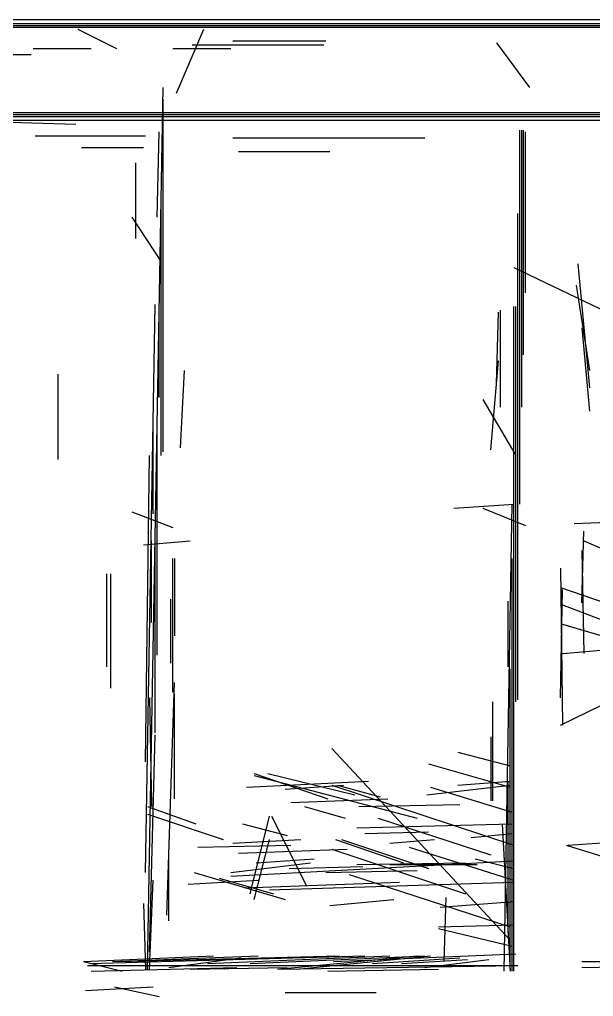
# Model space of a CAD drawing. Header units: metres. Extents: x 0.1 to 46.8, y -33.1 to 0.
# Drawn here: x 13.87 to 16.83, y -11.93 to -6.89 of the extents above; entities that cross this region are included whole.
import ezdxf

# ---------------------------------------------------------------- set-up
doc = ezdxf.new("R2010")
doc.units = ezdxf.units.M
doc.layers.add('Lines', color=7, linetype='Continuous')
doc.layers.add('Walls', color=2, linetype='Continuous')

msp = doc.modelspace()

# ---------------------------------------------------------------- linework, layer by layer
at = {"layer": 'Lines'}
for p, q in [((13.17, -6.89), (23.08, -6.89)), ((5.47, -6.93), (39.56, -6.93)), ((8.12, -6.92), (24.05, -6.92)), ((11.6, -6.91), (23.31, -6.91)), ((14.17, -6.94), (14.37, -7.04)), ((14.68, -7.27), (14.82, -6.94)), ((14.97, -7), (15.45, -7)), ((13.94, -7.04), (14.24, -7.04)), ((14.66, -7.04), (14.96, -7.04)), ((14.76, -7.02), (15.44, -7.02)), ((16.33, -7.01), (16.5, -7.24)), ((13.61, -7.07), (13.93, -7.07)), ((14.53, -11.79), (14.61, -7.24)), ((14.61, -9.12), (14.61, -7.3)), ((11.32, -7.39), (23.49, -7.39)), ((11.89, -7.38), (23.13, -7.38)), ((13.7, -7.37), (23.03, -7.37)), ((5.45, -7.41), (19.71, -7.41)), ((13.82, -7.42), (14.16, -7.43)), ((13.95, -7.49), (14.52, -7.49)), ((14.58, -7.91), (14.59, -7.47)), ((14.97, -7.5), (15.96, -7.5)), ((16.45, -9.39), (16.45, -7.46)), ((16.46, -8.89), (16.46, -7.46)), ((16.47, -8.62), (16.47, -7.46)), ((16.48, -8.3), (16.48, -7.47)), ((14.19, -7.55), (14.51, -7.55)), ((15, -7.57), (15.47, -7.57)), ((14.47, -8.02), (14.47, -7.63)), ((14.45, -7.91), (14.6, -8.14)), ((14.6, -9.14), (14.6, -7.87)), ((16.44, -10.4), (16.44, -7.89)), ((16.75, -8.15), (16.81, -8.79)), ((16.42, -8.17), (16.9, -8.4)), ((16.74, -8.26), (16.81, -8.7)), ((14.52, -11.29), (14.57, -8.36)), ((16.33, -8.77), (16.34, -8.4)), ((16.35, -8.89), (16.35, -8.39)), ((16.42, -11.8), (16.42, -8.37)), ((16.43, -10.41), (16.43, -8.37)), ((14.59, -8.84), (14.59, -8.44)), ((16.77, -8.48), (16.81, -8.91)), ((16.3, -9.11), (16.34, -8.65)), ((14.7, -9.1), (14.72, -8.7)), ((14.07, -9.16), (14.07, -8.72)), ((16.26, -8.85), (16.43, -9.14)), ((14.56, -9.44), (14.56, -9.01)), ((14.58, -10.17), (14.58, -9.01)), ((14.52, -10.72), (14.54, -9.14)), ((16.11, -9.41), (16.42, -9.39)), ((16.26, -9.41), (16.48, -9.5)), ((16.37, -11.8), (16.41, -9.39)), ((14.45, -9.43), (14.66, -9.51)), ((16.73, -9.49), (16.96, -9.48)), ((16.77, -9.9), (16.78, -9.53)), ((14.51, -9.6), (14.75, -9.58)), ((14.55, -10), (14.55, -9.58)), ((14.57, -10.57), (14.57, -9.59)), ((16.78, -9.58), (17.28, -9.79)), ((14.66, -10.36), (14.66, -9.67)), ((14.67, -9.67), (14.67, -10.07)), ((16.41, -11.8), (16.41, -9.67)), ((16.77, -9.63), (16.78, -10.16)), ((16.66, -9.72), (16.67, -10.53)), ((14.32, -10.23), (14.32, -9.75)), ((14.34, -10.34), (14.34, -9.75)), ((16.66, -9.82), (16.89, -9.9)), ((16.66, -10.39), (16.67, -9.83)), ((14.65, -10.21), (14.65, -9.88)), ((16.39, -10.23), (16.39, -9.89)), ((16.67, -9.91), (16.91, -10)), ((16.67, -10.01), (16.91, -10.08)), ((16.67, -10.16), (16.91, -10.14)), ((16.4, -11.79), (16.4, -10.24)), ((14.63, -11.51), (14.67, -10.31)), ((14.67, -10.91), (14.67, -10.37)), ((16.66, -10.53), (17.03, -10.35)), ((14.54, -10.39), (14.55, -10.95)), ((16.31, -10.41), (16.31, -10.92)), ((14.54, -11.7), (14.57, -10.58)), ((16.3, -10.59), (16.3, -10.92)), ((15.48, -10.65), (16.4, -11.64)), ((16.13, -10.67), (16.4, -10.74)), ((15.98, -10.73), (16.4, -10.85)), ((15.08, -10.78), (15.46, -10.91)), ((15.15, -10.78), (15.6, -10.89)), ((15.04, -10.85), (15.67, -10.82)), ((15.08, -10.79), (15.92, -11.01)), ((16.13, -10.84), (16.4, -10.82)), ((16.39, -11.6), (16.39, -10.82)), ((15.24, -10.86), (15.54, -10.84)), ((15.48, -10.84), (16.42, -11.15)), ((15.51, -10.84), (15.73, -10.9)), ((15.97, -10.89), (16.4, -10.84)), ((15.99, -10.85), (16.41, -10.98)), ((15.27, -10.93), (15.77, -10.91)), ((14.53, -10.95), (14.78, -11.04)), ((15.34, -10.95), (15.55, -11.01)), ((15.62, -10.95), (16.14, -10.94)), ((14.53, -10.99), (14.92, -11.12)), ((15.06, -11.4), (15.16, -11)), ((15.17, -11), (15.35, -11.36)), ((15.72, -11.01), (16.3, -11.2)), ((15.02, -11.04), (15.25, -11.1)), ((15.61, -11.06), (16.41, -11.04)), ((15.65, -11.09), (15.98, -11.08)), ((16.36, -11.04), (16.4, -11.8)), ((14.97, -11.14), (15.32, -11.12)), ((15.08, -11.43), (15.16, -11.12)), ((15.5, -11.12), (15.85, -11.24)), ((15.53, -11.12), (15.98, -11.27)), ((15.78, -11.14), (16.01, -11.12)), ((16.2, -11.11), (16.41, -11.09)), ((16.7, -11.15), (16.98, -11.13)), ((14.79, -11.16), (15.27, -11.15)), ((15, -11.19), (15.56, -11.17)), ((15.48, -11.17), (16.17, -11.4)), ((15.88, -11.16), (16.42, -11.33)), ((16.69, -11.15), (16.95, -11.23)), ((14.64, -11.54), (14.64, -11.19)), ((14.96, -11.31), (16.42, -11.23)), ((15.09, -11.24), (15.39, -11.22)), ((16.22, -11.22), (16.42, -11.27)), ((14.96, -11.29), (15.37, -11.24)), ((15.26, -11.27), (15.64, -11.26)), ((15.45, -11.29), (15.92, -11.28)), ((15.61, -11.25), (16.17, -11.24)), ((15.78, -11.25), (16.23, -11.25)), ((14.54, -11.79), (14.56, -11.33)), ((14.74, -11.35), (15.1, -11.33)), ((14.77, -11.29), (15.24, -11.43)), ((14.9, -11.32), (15.18, -11.4)), ((15.57, -11.3), (16.4, -11.57)), ((15.03, -11.37), (15.83, -11.34)), ((15.16, -11.38), (16.42, -11.34)), ((15.47, -11.46), (15.8, -11.43)), ((16.04, -11.47), (16.42, -11.44)), ((16.06, -11.75), (16.07, -11.42)), ((14.51, -11.45), (14.52, -11.79)), ((16.03, -11.57), (16.42, -11.56)), ((16.03, -11.58), (16.41, -11.67)), ((14.2, -11.75), (14.87, -11.72)), ((14.23, -11.76), (15.65, -11.72)), ((14.35, -11.75), (15.1, -11.72)), ((14.38, -11.75), (15.52, -11.72)), ((14.64, -11.78), (15.01, -11.73)), ((14.84, -11.76), (15.78, -11.72)), ((15.06, -11.76), (15.96, -11.72)), ((15.2, -11.79), (15.92, -11.72)), ((15.3, -11.79), (15.99, -11.72)), ((15.49, -11.75), (16.43, -11.71)), ((15.69, -11.76), (16.14, -11.73)), ((15.84, -11.76), (16.18, -11.74)), ((15.96, -11.78), (16.29, -11.74)), ((16.77, -11.78), (19.85, -11.73)), ((14.2, -11.75), (14.4, -11.8)), ((14.22, -11.77), (16.44, -11.77)), ((14.24, -11.8), (14.99, -11.78)), ((14.75, -11.79), (15.25, -11.78)), ((15.2, -11.79), (16.44, -11.77)), ((15.46, -11.8), (16.03, -11.79)), ((16.77, -11.75), (19.23, -11.75)), ((14.21, -11.9), (14.56, -11.88)), ((14.36, -11.88), (14.59, -11.93)), ((15.24, -11.91), (15.71, -11.91))]:
    msp.add_line(p, q, dxfattribs=at)
at = {"layer": 'Walls'}
for p, q in [((13.17, -6.89), (23.08, -6.89)), ((13.17, -6.89), (23.08, -6.89)), ((13.17, -6.89), (23.08, -6.89)), ((13.17, -6.89), (23.08, -6.89)), ((13.17, -6.89), (23.08, -6.89)), ((13.17, -6.89), (23.08, -6.89)), ((13.17, -6.89), (23.08, -6.89)), ((13.17, -6.89), (23.08, -6.89)), ((5.47, -6.93), (39.56, -6.93)), ((11.6, -6.91), (23.31, -6.91)), ((11.6, -6.91), (23.31, -6.91)), ((11.6, -6.91), (23.31, -6.91)), ((11.6, -6.91), (23.31, -6.91)), ((11.6, -6.91), (23.31, -6.91)), ((11.6, -6.91), (23.31, -6.91)), ((14.76, -7.02), (15.44, -7.02)), ((14.53, -11.79), (14.61, -7.24)), ((14.53, -11.79), (14.61, -7.24)), ((14.53, -11.79), (14.61, -7.24)), ((14.53, -11.79), (14.61, -7.24)), ((14.53, -11.79), (14.61, -7.24)), ((14.61, -9.12), (14.61, -7.3)), ((11.32, -7.39), (23.49, -7.39)), ((11.32, -7.39), (23.49, -7.39)), ((11.32, -7.39), (23.49, -7.39)), ((11.32, -7.39), (23.49, -7.39)), ((11.89, -7.38), (23.13, -7.38)), ((11.89, -7.38), (23.13, -7.38)), ((11.89, -7.38), (23.13, -7.38)), ((11.89, -7.38), (23.13, -7.38)), ((11.89, -7.38), (23.13, -7.38)), ((11.89, -7.38), (23.13, -7.38)), ((13.7, -7.37), (23.03, -7.37)), ((13.7, -7.37), (23.03, -7.37)), ((13.7, -7.37), (23.03, -7.37)), ((13.7, -7.37), (23.03, -7.37)), ((13.7, -7.37), (23.03, -7.37)), ((13.7, -7.37), (23.03, -7.37)), ((5.45, -7.41), (19.71, -7.41)), ((5.45, -7.41), (19.71, -7.41)), ((5.45, -7.41), (19.71, -7.41)), ((5.45, -7.41), (19.71, -7.41)), ((5.45, -7.41), (19.71, -7.41)), ((5.45, -7.41), (19.71, -7.41)), ((14.97, -7.5), (15.96, -7.5)), ((16.45, -9.39), (16.45, -7.46)), ((16.45, -9.39), (16.45, -7.46)), ((16.45, -9.39), (16.45, -7.46)), ((16.45, -9.39), (16.45, -7.46)), ((16.45, -9.39), (16.45, -7.46)), ((16.45, -9.39), (16.45, -7.46)), ((16.45, -9.39), (16.45, -7.46)), ((16.45, -9.39), (16.45, -7.46)), ((16.45, -9.39), (16.45, -7.46)), ((16.45, -9.39), (16.45, -7.46)), ((16.45, -9.39), (16.45, -7.46)), ((16.46, -8.89), (16.46, -7.46)), ((16.46, -8.89), (16.46, -7.46)), ((16.46, -8.89), (16.46, -7.46)), ((16.46, -8.89), (16.46, -7.46)), ((16.46, -8.89), (16.46, -7.46)), ((16.46, -8.89), (16.46, -7.46)), ((16.46, -8.89), (16.46, -7.46)), ((16.46, -8.89), (16.46, -7.46)), ((16.47, -8.62), (16.47, -7.46)), ((16.47, -8.62), (16.47, -7.46)), ((16.47, -8.62), (16.47, -7.46)), ((16.47, -8.62), (16.47, -7.46)), ((16.47, -8.62), (16.47, -7.46)), ((16.47, -8.62), (16.47, -7.46)), ((16.47, -8.62), (16.47, -7.46)), ((16.48, -8.3), (16.48, -7.47)), ((16.48, -8.3), (16.48, -7.47)), ((16.48, -8.3), (16.48, -7.47)), ((16.48, -8.3), (16.48, -7.47)), ((16.48, -8.3), (16.48, -7.47)), ((16.48, -8.3), (16.48, -7.47)), ((16.48, -8.3), (16.48, -7.47)), ((16.48, -8.3), (16.48, -7.47)), ((14.6, -9.14), (14.6, -7.87)), ((16.44, -10.4), (16.44, -7.89)), ((16.44, -10.4), (16.44, -7.89)), ((16.44, -10.4), (16.44, -7.89)), ((16.44, -10.4), (16.44, -7.89)), ((16.44, -10.4), (16.44, -7.89)), ((16.44, -10.4), (16.44, -7.89)), ((16.44, -10.4), (16.44, -7.89)), ((16.75, -8.15), (16.81, -8.79)), ((16.75, -8.15), (16.81, -8.79)), ((16.75, -8.15), (16.81, -8.79)), ((16.75, -8.15), (16.81, -8.79)), ((16.75, -8.15), (16.81, -8.79)), ((16.75, -8.15), (16.81, -8.79)), ((16.75, -8.15), (16.81, -8.79)), ((16.75, -8.15), (16.81, -8.79)), ((16.75, -8.15), (16.81, -8.79)), ((16.75, -8.15), (16.81, -8.79)), ((16.75, -8.15), (16.81, -8.79)), ((14.52, -11.29), (14.57, -8.36)), ((14.52, -11.29), (14.57, -8.36)), ((14.52, -11.29), (14.57, -8.36)), ((14.52, -11.29), (14.57, -8.36)), ((14.52, -11.29), (14.57, -8.36)), ((16.35, -8.89), (16.35, -8.39)), ((16.35, -8.89), (16.35, -8.39)), ((16.35, -8.89), (16.35, -8.39)), ((16.35, -8.89), (16.35, -8.39)), ((16.35, -8.89), (16.35, -8.39)), ((16.35, -8.89), (16.35, -8.39)), ((16.35, -8.89), (16.35, -8.39)), ((16.35, -8.89), (16.35, -8.39)), ((16.35, -8.89), (16.35, -8.39)), ((16.42, -11.8), (16.42, -8.37)), ((16.42, -11.8), (16.42, -8.37)), ((16.42, -11.8), (16.42, -8.37)), ((16.42, -11.8), (16.42, -8.37)), ((16.42, -11.8), (16.42, -8.37)), ((16.42, -11.8), (16.42, -8.37)), ((16.42, -11.8), (16.42, -8.37)), ((16.42, -11.8), (16.42, -8.37)), ((16.42, -11.8), (16.42, -8.37)), ((16.42, -11.8), (16.42, -8.37)), ((16.42, -11.8), (16.42, -8.37)), ((16.43, -10.41), (16.43, -8.37)), ((16.43, -10.41), (16.43, -8.37)), ((16.43, -10.41), (16.43, -8.37)), ((16.43, -10.41), (16.43, -8.37)), ((16.43, -10.41), (16.43, -8.37)), ((16.43, -10.41), (16.43, -8.37)), ((16.43, -10.41), (16.43, -8.37)), ((16.43, -10.41), (16.43, -8.37)), ((16.43, -10.41), (16.43, -8.37)), ((14.58, -10.17), (14.58, -9.01)), ((14.58, -10.17), (14.58, -9.01)), ((14.58, -10.17), (14.58, -9.01)), ((14.58, -10.17), (14.58, -9.01)), ((14.58, -10.17), (14.58, -9.01)), ((14.52, -10.72), (14.54, -9.14)), ((14.52, -10.72), (14.54, -9.14)), ((14.52, -10.72), (14.54, -9.14)), ((14.52, -10.72), (14.54, -9.14)), ((14.52, -10.72), (14.54, -9.14)), ((14.52, -10.72), (14.54, -9.14)), ((14.52, -10.72), (14.54, -9.14)), ((16.37, -11.8), (16.41, -9.39)), ((16.37, -11.8), (16.41, -9.39)), ((16.37, -11.8), (16.41, -9.39)), ((16.37, -11.8), (16.41, -9.39)), ((16.37, -11.8), (16.41, -9.39)), ((16.37, -11.8), (16.41, -9.39)), ((16.37, -11.8), (16.41, -9.39)), ((16.37, -11.8), (16.41, -9.39)), ((16.37, -11.8), (16.41, -9.39)), ((16.37, -11.8), (16.41, -9.39)), ((14.57, -10.57), (14.57, -9.59)), ((14.57, -10.57), (14.57, -9.59)), ((14.57, -10.57), (14.57, -9.59)), ((14.57, -10.57), (14.57, -9.59)), ((14.57, -10.57), (14.57, -9.59)), ((14.57, -10.57), (14.57, -9.59)), ((14.57, -10.57), (14.57, -9.59)), ((14.66, -10.36), (14.66, -9.67)), ((14.66, -10.36), (14.66, -9.67)), ((14.66, -10.36), (14.66, -9.67)), ((14.66, -10.36), (14.66, -9.67)), ((14.66, -10.36), (14.66, -9.67)), ((14.66, -10.36), (14.66, -9.67)), ((14.66, -10.36), (14.66, -9.67)), ((16.41, -11.8), (16.41, -9.67)), ((16.41, -11.8), (16.41, -9.67)), ((16.41, -11.8), (16.41, -9.67)), ((16.41, -11.8), (16.41, -9.67)), ((16.41, -11.8), (16.41, -9.67)), ((16.41, -11.8), (16.41, -9.67)), ((16.41, -11.8), (16.41, -9.67)), ((16.41, -11.8), (16.41, -9.67)), ((16.41, -11.8), (16.41, -9.67)), ((16.41, -11.8), (16.41, -9.67)), ((16.77, -9.63), (16.78, -10.16)), ((16.77, -9.63), (16.78, -10.16)), ((16.77, -9.63), (16.78, -10.16)), ((16.77, -9.63), (16.78, -10.16)), ((16.77, -9.63), (16.78, -10.16)), ((16.77, -9.63), (16.78, -10.16)), ((16.77, -9.63), (16.78, -10.16)), ((16.77, -9.63), (16.78, -10.16)), ((16.77, -9.63), (16.78, -10.16)), ((16.66, -9.72), (16.67, -10.53)), ((16.66, -9.72), (16.67, -10.53)), ((16.66, -9.72), (16.67, -10.53)), ((16.66, -9.72), (16.67, -10.53)), ((16.66, -9.72), (16.67, -10.53)), ((16.66, -9.72), (16.67, -10.53)), ((16.66, -9.72), (16.67, -10.53)), ((16.66, -9.72), (16.67, -10.53)), ((16.66, -9.72), (16.67, -10.53)), ((16.66, -9.72), (16.67, -10.53)), ((14.34, -10.34), (14.34, -9.75)), ((14.34, -10.34), (14.34, -9.75)), ((14.34, -10.34), (14.34, -9.75)), ((14.34, -10.34), (14.34, -9.75)), ((14.34, -10.34), (14.34, -9.75)), ((14.34, -10.34), (14.34, -9.75)), ((14.34, -10.34), (14.34, -9.75)), ((14.34, -10.34), (14.34, -9.75)), ((14.34, -10.34), (14.34, -9.75)), ((14.34, -10.34), (14.34, -9.75)), ((14.34, -10.34), (14.34, -9.75)), ((16.66, -10.39), (16.67, -9.83)), ((16.66, -10.39), (16.67, -9.83)), ((16.66, -10.39), (16.67, -9.83)), ((16.66, -10.39), (16.67, -9.83)), ((16.66, -10.39), (16.67, -9.83)), ((16.66, -10.39), (16.67, -9.83)), ((16.66, -10.39), (16.67, -9.83)), ((16.66, -10.39), (16.67, -9.83)), ((16.66, -10.39), (16.67, -9.83)), ((16.66, -10.39), (16.67, -9.83)), ((16.4, -11.79), (16.4, -10.24)), ((16.4, -11.79), (16.4, -10.24)), ((16.4, -11.79), (16.4, -10.24)), ((16.4, -11.79), (16.4, -10.24)), ((16.4, -11.79), (16.4, -10.24)), ((16.4, -11.79), (16.4, -10.24)), ((16.4, -11.79), (16.4, -10.24)), ((16.4, -11.79), (16.4, -10.24)), ((16.4, -11.79), (16.4, -10.24)), ((14.63, -11.51), (14.67, -10.31)), ((14.63, -11.51), (14.67, -10.31)), ((14.63, -11.51), (14.67, -10.31)), ((14.67, -10.91), (14.67, -10.37)), ((14.67, -10.91), (14.67, -10.37)), ((14.67, -10.91), (14.67, -10.37)), ((14.67, -10.91), (14.67, -10.37)), ((14.67, -10.91), (14.67, -10.37)), ((14.67, -10.91), (14.67, -10.37)), ((14.54, -10.39), (14.55, -10.95)), ((14.54, -10.39), (14.55, -10.95)), ((14.54, -10.39), (14.55, -10.95)), ((14.54, -10.39), (14.55, -10.95)), ((14.54, -10.39), (14.55, -10.95)), ((14.54, -10.39), (14.55, -10.95)), ((16.31, -10.41), (16.31, -10.92)), ((16.31, -10.41), (16.31, -10.92)), ((16.31, -10.41), (16.31, -10.92)), ((16.31, -10.41), (16.31, -10.92)), ((16.31, -10.41), (16.31, -10.92)), ((16.31, -10.41), (16.31, -10.92)), ((16.31, -10.41), (16.31, -10.92)), ((16.31, -10.41), (16.31, -10.92)), ((16.31, -10.41), (16.31, -10.92)), ((16.31, -10.41), (16.31, -10.92)), ((14.54, -11.7), (14.57, -10.58)), ((14.54, -11.7), (14.57, -10.58)), ((14.54, -11.7), (14.57, -10.58)), ((15.04, -10.85), (15.67, -10.82)), ((15.04, -10.85), (15.67, -10.82)), ((15.04, -10.85), (15.67, -10.82)), ((15.04, -10.85), (15.67, -10.82)), ((15.04, -10.85), (15.67, -10.82)), ((15.04, -10.85), (15.67, -10.82)), ((15.04, -10.85), (15.67, -10.82)), ((15.04, -10.85), (15.67, -10.82)), ((15.08, -10.79), (15.92, -11.01)), ((15.08, -10.79), (15.92, -11.01)), ((15.08, -10.79), (15.92, -11.01)), ((15.08, -10.79), (15.92, -11.01)), ((15.08, -10.79), (15.92, -11.01)), ((16.39, -11.6), (16.39, -10.82)), ((16.39, -11.6), (16.39, -10.82)), ((16.39, -11.6), (16.39, -10.82)), ((16.39, -11.6), (16.39, -10.82)), ((16.39, -11.6), (16.39, -10.82)), ((16.39, -11.6), (16.39, -10.82)), ((16.39, -11.6), (16.39, -10.82)), ((16.39, -11.6), (16.39, -10.82)), ((15.48, -10.84), (16.42, -11.15)), ((15.48, -10.84), (16.42, -11.15)), ((15.48, -10.84), (16.42, -11.15)), ((15.48, -10.84), (16.42, -11.15)), ((15.27, -10.93), (15.77, -10.91)), ((15.27, -10.93), (15.77, -10.91)), ((15.27, -10.93), (15.77, -10.91)), ((15.27, -10.93), (15.77, -10.91)), ((15.27, -10.93), (15.77, -10.91)), ((15.27, -10.93), (15.77, -10.91)), ((15.27, -10.93), (15.77, -10.91)), ((15.27, -10.93), (15.77, -10.91)), ((15.62, -10.95), (16.14, -10.94)), ((15.62, -10.95), (16.14, -10.94)), ((15.62, -10.95), (16.14, -10.94)), ((15.62, -10.95), (16.14, -10.94)), ((15.62, -10.95), (16.14, -10.94)), ((15.62, -10.95), (16.14, -10.94)), ((15.62, -10.95), (16.14, -10.94)), ((15.62, -10.95), (16.14, -10.94)), ((15.62, -10.95), (16.14, -10.94)), ((15.72, -11.01), (16.3, -11.2)), ((15.72, -11.01), (16.3, -11.2)), ((15.72, -11.01), (16.3, -11.2)), ((15.72, -11.01), (16.3, -11.2)), ((15.61, -11.06), (16.41, -11.04)), ((15.61, -11.06), (16.41, -11.04)), ((15.61, -11.06), (16.41, -11.04)), ((15.61, -11.06), (16.41, -11.04)), ((15.61, -11.06), (16.41, -11.04)), ((15.61, -11.06), (16.41, -11.04)), ((15.61, -11.06), (16.41, -11.04)), ((15.61, -11.06), (16.41, -11.04)), ((15.61, -11.06), (16.41, -11.04)), ((15.61, -11.06), (16.41, -11.04)), ((15.61, -11.06), (16.41, -11.04)), ((15.61, -11.06), (16.41, -11.04)), ((16.36, -11.04), (16.4, -11.8)), ((16.36, -11.04), (16.4, -11.8)), ((16.36, -11.04), (16.4, -11.8)), ((16.36, -11.04), (16.4, -11.8)), ((16.36, -11.04), (16.4, -11.8)), ((16.36, -11.04), (16.4, -11.8)), ((15, -11.19), (15.56, -11.17)), ((15, -11.19), (15.56, -11.17)), ((15, -11.19), (15.56, -11.17)), ((15, -11.19), (15.56, -11.17)), ((15, -11.19), (15.56, -11.17)), ((15, -11.19), (15.56, -11.17)), ((15, -11.19), (15.56, -11.17)), ((15, -11.19), (15.56, -11.17)), ((15, -11.19), (15.56, -11.17)), ((15, -11.19), (15.56, -11.17)), ((15, -11.19), (15.56, -11.17)), ((15, -11.19), (15.56, -11.17)), ((15, -11.19), (15.56, -11.17)), ((15, -11.19), (15.56, -11.17)), ((15, -11.19), (15.56, -11.17)), ((15, -11.19), (15.56, -11.17)), ((15, -11.19), (15.56, -11.17)), ((15, -11.19), (15.56, -11.17)), ((15.48, -11.17), (16.17, -11.4)), ((15.48, -11.17), (16.17, -11.4)), ((15.48, -11.17), (16.17, -11.4)), ((15.48, -11.17), (16.17, -11.4)), ((15.48, -11.17), (16.17, -11.4)), ((15.88, -11.16), (16.42, -11.33)), ((15.88, -11.16), (16.42, -11.33)), ((15.88, -11.16), (16.42, -11.33)), ((15.88, -11.16), (16.42, -11.33)), ((15.88, -11.16), (16.42, -11.33)), ((14.96, -11.31), (16.42, -11.23)), ((14.96, -11.31), (16.42, -11.23)), ((14.96, -11.31), (16.42, -11.23)), ((14.96, -11.31), (16.42, -11.23)), ((14.96, -11.31), (16.42, -11.23)), ((14.96, -11.31), (16.42, -11.23)), ((14.96, -11.31), (16.42, -11.23)), ((14.96, -11.31), (16.42, -11.23)), ((14.96, -11.31), (16.42, -11.23)), ((14.96, -11.31), (16.42, -11.23)), ((14.96, -11.31), (16.42, -11.23)), ((14.96, -11.31), (16.42, -11.23)), ((14.96, -11.31), (16.42, -11.23)), ((14.96, -11.31), (16.42, -11.23)), ((14.96, -11.31), (16.42, -11.23)), ((15.61, -11.25), (16.17, -11.24)), ((15.61, -11.25), (16.17, -11.24)), ((15.61, -11.25), (16.17, -11.24)), ((15.61, -11.25), (16.17, -11.24)), ((15.61, -11.25), (16.17, -11.24)), ((15.61, -11.25), (16.17, -11.24)), ((15.61, -11.25), (16.17, -11.24)), ((15.61, -11.25), (16.17, -11.24)), ((15.61, -11.25), (16.17, -11.24)), ((15.61, -11.25), (16.17, -11.24)), ((15.61, -11.25), (16.17, -11.24)), ((15.61, -11.25), (16.17, -11.24)), ((15.61, -11.25), (16.17, -11.24)), ((15.61, -11.25), (16.17, -11.24)), ((15.61, -11.25), (16.17, -11.24)), ((15.61, -11.25), (16.17, -11.24)), ((15.57, -11.3), (16.4, -11.57)), ((15.57, -11.3), (16.4, -11.57)), ((15.57, -11.3), (16.4, -11.57)), ((15.57, -11.3), (16.4, -11.57)), ((15.57, -11.3), (16.4, -11.57)), ((15.03, -11.37), (15.83, -11.34)), ((15.03, -11.37), (15.83, -11.34)), ((15.03, -11.37), (15.83, -11.34)), ((15.03, -11.37), (15.83, -11.34)), ((15.03, -11.37), (15.83, -11.34)), ((15.03, -11.37), (15.83, -11.34)), ((15.03, -11.37), (15.83, -11.34)), ((15.03, -11.37), (15.83, -11.34)), ((15.03, -11.37), (15.83, -11.34)), ((15.03, -11.37), (15.83, -11.34)), ((15.03, -11.37), (15.83, -11.34)), ((15.03, -11.37), (15.83, -11.34)), ((15.03, -11.37), (15.83, -11.34)), ((15.03, -11.37), (15.83, -11.34)), ((15.03, -11.37), (15.83, -11.34)), ((15.03, -11.37), (15.83, -11.34)), ((15.03, -11.37), (15.83, -11.34)), ((15.03, -11.37), (15.83, -11.34)), ((15.03, -11.37), (15.83, -11.34)), ((15.16, -11.38), (16.42, -11.34)), ((15.16, -11.38), (16.42, -11.34)), ((15.16, -11.38), (16.42, -11.34)), ((15.16, -11.38), (16.42, -11.34)), ((15.16, -11.38), (16.42, -11.34)), ((15.16, -11.38), (16.42, -11.34)), ((15.16, -11.38), (16.42, -11.34)), ((15.16, -11.38), (16.42, -11.34)), ((15.16, -11.38), (16.42, -11.34)), ((15.16, -11.38), (16.42, -11.34)), ((15.16, -11.38), (16.42, -11.34)), ((15.16, -11.38), (16.42, -11.34)), ((15.16, -11.38), (16.42, -11.34)), ((15.16, -11.38), (16.42, -11.34)), ((15.16, -11.38), (16.42, -11.34)), ((14.2, -11.75), (14.87, -11.72)), ((14.2, -11.75), (14.87, -11.72)), ((14.2, -11.75), (14.87, -11.72)), ((14.2, -11.75), (14.87, -11.72)), ((14.2, -11.75), (14.87, -11.72)), ((14.2, -11.75), (14.87, -11.72)), ((14.2, -11.75), (14.87, -11.72)), ((14.23, -11.76), (15.65, -11.72)), ((14.23, -11.76), (15.65, -11.72)), ((14.23, -11.76), (15.65, -11.72)), ((14.23, -11.76), (15.65, -11.72)), ((14.23, -11.76), (15.65, -11.72)), ((14.23, -11.76), (15.65, -11.72)), ((14.23, -11.76), (15.65, -11.72)), ((14.23, -11.76), (15.65, -11.72)), ((14.23, -11.76), (15.65, -11.72)), ((14.23, -11.76), (15.65, -11.72)), ((14.23, -11.76), (15.65, -11.72)), ((14.35, -11.75), (15.1, -11.72)), ((14.35, -11.75), (15.1, -11.72)), ((14.35, -11.75), (15.1, -11.72)), ((14.35, -11.75), (15.1, -11.72)), ((14.35, -11.75), (15.1, -11.72)), ((14.35, -11.75), (15.1, -11.72)), ((14.35, -11.75), (15.1, -11.72)), ((14.35, -11.75), (15.1, -11.72)), ((14.35, -11.75), (15.1, -11.72)), ((14.38, -11.75), (15.52, -11.72)), ((14.38, -11.75), (15.52, -11.72)), ((14.38, -11.75), (15.52, -11.72)), ((14.38, -11.75), (15.52, -11.72)), ((14.38, -11.75), (15.52, -11.72)), ((14.38, -11.75), (15.52, -11.72)), ((14.38, -11.75), (15.52, -11.72)), ((14.38, -11.75), (15.52, -11.72)), ((14.38, -11.75), (15.52, -11.72)), ((14.38, -11.75), (15.52, -11.72)), ((14.38, -11.75), (15.52, -11.72)), ((14.84, -11.76), (15.78, -11.72)), ((14.84, -11.76), (15.78, -11.72)), ((14.84, -11.76), (15.78, -11.72)), ((14.84, -11.76), (15.78, -11.72)), ((14.84, -11.76), (15.78, -11.72)), ((14.84, -11.76), (15.78, -11.72)), ((14.84, -11.76), (15.78, -11.72)), ((14.84, -11.76), (15.78, -11.72)), ((14.84, -11.76), (15.78, -11.72)), ((14.84, -11.76), (15.78, -11.72)), ((14.84, -11.76), (15.78, -11.72)), ((14.84, -11.76), (15.78, -11.72)), ((14.84, -11.76), (15.78, -11.72)), ((14.84, -11.76), (15.78, -11.72)), ((14.84, -11.76), (15.78, -11.72)), ((14.84, -11.76), (15.78, -11.72)), ((14.84, -11.76), (15.78, -11.72)), ((15.06, -11.76), (15.96, -11.72)), ((15.06, -11.76), (15.96, -11.72)), ((15.06, -11.76), (15.96, -11.72)), ((15.06, -11.76), (15.96, -11.72)), ((15.06, -11.76), (15.96, -11.72)), ((15.06, -11.76), (15.96, -11.72)), ((15.06, -11.76), (15.96, -11.72)), ((15.06, -11.76), (15.96, -11.72)), ((15.06, -11.76), (15.96, -11.72)), ((15.06, -11.76), (15.96, -11.72)), ((15.06, -11.76), (15.96, -11.72)), ((15.06, -11.76), (15.96, -11.72)), ((15.06, -11.76), (15.96, -11.72)), ((15.06, -11.76), (15.96, -11.72)), ((15.2, -11.79), (15.92, -11.72)), ((15.2, -11.79), (15.92, -11.72)), ((15.2, -11.79), (15.92, -11.72)), ((15.2, -11.79), (15.92, -11.72)), ((15.2, -11.79), (15.92, -11.72)), ((15.2, -11.79), (15.92, -11.72)), ((15.2, -11.79), (15.92, -11.72)), ((15.2, -11.79), (15.92, -11.72)), ((15.2, -11.79), (15.92, -11.72)), ((15.2, -11.79), (15.92, -11.72)), ((15.2, -11.79), (15.92, -11.72)), ((15.2, -11.79), (15.92, -11.72)), ((15.2, -11.79), (15.92, -11.72)), ((15.3, -11.79), (15.99, -11.72)), ((15.3, -11.79), (15.99, -11.72)), ((15.3, -11.79), (15.99, -11.72)), ((15.3, -11.79), (15.99, -11.72)), ((15.3, -11.79), (15.99, -11.72)), ((15.3, -11.79), (15.99, -11.72)), ((15.3, -11.79), (15.99, -11.72)), ((15.3, -11.79), (15.99, -11.72)), ((15.3, -11.79), (15.99, -11.72)), ((15.3, -11.79), (15.99, -11.72)), ((15.3, -11.79), (15.99, -11.72)), ((15.3, -11.79), (15.99, -11.72)), ((15.3, -11.79), (15.99, -11.72)), ((15.49, -11.75), (16.43, -11.71)), ((15.49, -11.75), (16.43, -11.71)), ((15.49, -11.75), (16.43, -11.71)), ((15.49, -11.75), (16.43, -11.71)), ((15.49, -11.75), (16.43, -11.71)), ((15.49, -11.75), (16.43, -11.71)), ((15.49, -11.75), (16.43, -11.71)), ((15.49, -11.75), (16.43, -11.71)), ((15.49, -11.75), (16.43, -11.71)), ((15.49, -11.75), (16.43, -11.71)), ((15.49, -11.75), (16.43, -11.71)), ((15.49, -11.75), (16.43, -11.71)), ((16.77, -11.78), (19.85, -11.73)), ((16.77, -11.78), (19.85, -11.73)), ((16.77, -11.78), (19.85, -11.73)), ((16.77, -11.78), (19.85, -11.73)), ((16.77, -11.78), (19.85, -11.73)), ((14.22, -11.77), (16.44, -11.77)), ((14.22, -11.77), (16.44, -11.77)), ((14.22, -11.77), (16.44, -11.77)), ((14.22, -11.77), (16.44, -11.77)), ((14.22, -11.77), (16.44, -11.77)), ((14.22, -11.77), (16.44, -11.77)), ((14.22, -11.77), (16.44, -11.77)), ((14.22, -11.77), (16.44, -11.77)), ((14.22, -11.77), (16.44, -11.77)), ((14.22, -11.77), (16.44, -11.77)), ((14.22, -11.77), (16.44, -11.77)), ((14.22, -11.77), (16.44, -11.77)), ((14.22, -11.77), (16.44, -11.77)), ((14.22, -11.77), (16.44, -11.77)), ((14.22, -11.77), (16.44, -11.77)), ((14.22, -11.77), (16.44, -11.77)), ((14.22, -11.77), (16.44, -11.77)), ((14.24, -11.8), (14.99, -11.78)), ((14.24, -11.8), (14.99, -11.78)), ((14.24, -11.8), (14.99, -11.78)), ((14.24, -11.8), (14.99, -11.78)), ((14.24, -11.8), (14.99, -11.78)), ((14.24, -11.8), (14.99, -11.78)), ((14.75, -11.79), (15.25, -11.78)), ((14.75, -11.79), (15.25, -11.78)), ((14.75, -11.79), (15.25, -11.78)), ((14.75, -11.79), (15.25, -11.78)), ((14.75, -11.79), (15.25, -11.78)), ((14.75, -11.79), (15.25, -11.78)), ((14.75, -11.79), (15.25, -11.78)), ((14.75, -11.79), (15.25, -11.78)), ((14.75, -11.79), (15.25, -11.78)), ((14.75, -11.79), (15.25, -11.78)), ((14.75, -11.79), (15.25, -11.78)), ((15.2, -11.79), (16.44, -11.77)), ((15.2, -11.79), (16.44, -11.77)), ((15.2, -11.79), (16.44, -11.77)), ((15.2, -11.79), (16.44, -11.77)), ((15.2, -11.79), (16.44, -11.77)), ((15.2, -11.79), (16.44, -11.77)), ((15.2, -11.79), (16.44, -11.77)), ((15.2, -11.79), (16.44, -11.77)), ((15.2, -11.79), (16.44, -11.77)), ((15.2, -11.79), (16.44, -11.77)), ((15.46, -11.8), (16.03, -11.79)), ((15.46, -11.8), (16.03, -11.79)), ((15.46, -11.8), (16.03, -11.79)), ((15.46, -11.8), (16.03, -11.79)), ((15.46, -11.8), (16.03, -11.79)), ((15.46, -11.8), (16.03, -11.79)), ((15.46, -11.8), (16.03, -11.79)), ((15.46, -11.8), (16.03, -11.79)), ((15.46, -11.8), (16.03, -11.79)), ((15.46, -11.8), (16.03, -11.79)), ((15.46, -11.8), (16.03, -11.79)), ((15.46, -11.8), (16.03, -11.79)), ((15.46, -11.8), (16.03, -11.79)), ((15.46, -11.8), (16.03, -11.79)), ((16.77, -11.75), (19.23, -11.75)), ((16.77, -11.75), (19.23, -11.75)), ((16.77, -11.75), (19.23, -11.75)), ((16.77, -11.75), (19.23, -11.75))]:
    msp.add_line(p, q, dxfattribs=at)

doc.saveas('drawing.dxf')
